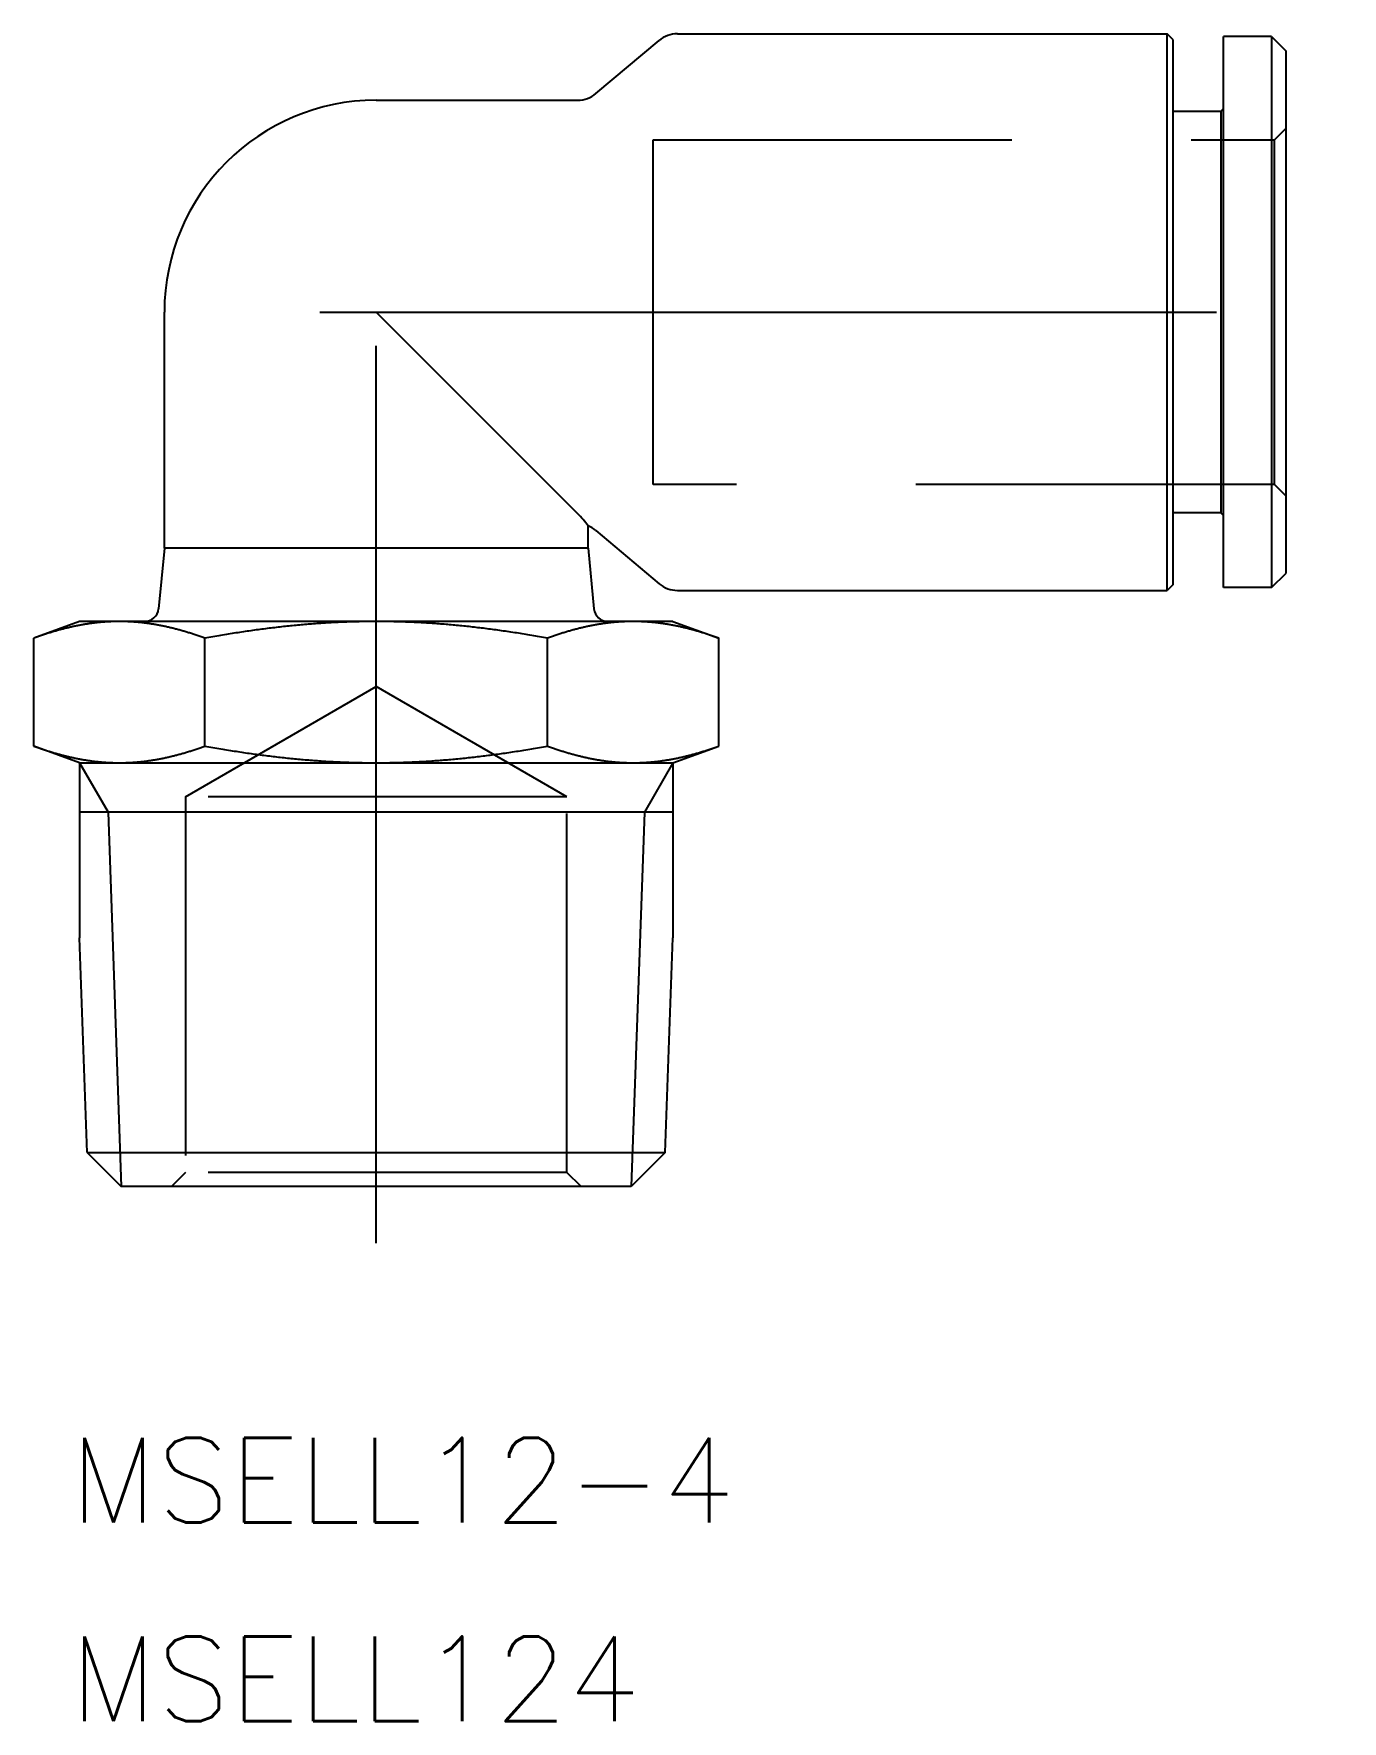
# Model space of a CAD drawing. Extents: x -12.1 to 86.4, y -18.9 to 42.8.
# Drawn here: x -12.1 to 34.2, y -18.9 to 40.8 of the extents above; entities that cross this region are included whole.
import ezdxf

# ---------------------------------------------------------------- set-up
doc = ezdxf.new("R2010")
doc.units = 0
doc.linetypes.add('CENTER', pattern=[50.8, 31.75, -6.35, 6.35, -6.35])
doc.linetypes.add('DASHED', pattern=[19.05, 12.7, -6.35])
doc.layers.get('0').update_dxf_attribs({"linetype": 'CONTINUOUS'})
doc.layers.add('CENTER', color=1, linetype='CENTER')
doc.styles.get("Standard").update_dxf_attribs({"font": 'txt.shx', "height": 3, "bigfont": 'bigfont.shx'})

msp = doc.modelspace()

# ---------------------------------------------------------------- linework, layer by layer
at = {"color": 7, "linetype": 'CONTINUOUS'}
for p, q in [((10.66403, 40.8), (28, 40.8)), ((28, 21.1), (28, 40.8)), ((28.2, 40.6), (28, 40.8)), ((30, 21.2), (30, 40.7)), ((31.7, 40.7), (30, 40.7)), ((31.7, 40.7), (31.7, 21.2)), ((31.7, 40.7), (32.2, 40.2)), ((7.77884, 38.68403), (10.02116, 40.56597)), ((28.2, 40.6), (28.2, 21.3)), ((32.2, 40.2), (32.2, 21.7)), ((0, 38.45), (7.13597, 38.45)), ((29.9, 38.05), (28.2, 38.05)), ((29.9, 38.05), (30, 38.15)), ((29.9, 38.05), (29.9, 23.85)), ((-7.5, 22.6), (-7.5, 30.95)), ((7.13597, 23.81403), (0, 30.95)), ((7.5, 22.6), (7.5, 23.38139)), ((29.9, 23.85), (28.2, 23.85)), ((29.9, 23.85), (30, 23.75)), ((7.77884, 23.21597), (10.02116, 21.33403)), ((-7.5, 22.6), (-7.70652, 20.45214)), ((7.5, 22.6), (-7.5, 22.6)), ((7.5, 22.6), (7.70652, 20.45214)), ((31.7, 21.2), (32.2, 21.7)), ((10.66403, 21.1), (28, 21.1)), ((28.2, 21.3), (28, 21.1)), ((31.7, 21.2), (30, 21.2)), ((-10.5, 20), (-12.12436, 19.40878)), ((10.5, 20), (-10.5, 20)), ((10.5, 20), (12.12436, 19.40878)), ((-12.12436, 15.59122), (-12.12436, 19.40878)), ((-6.06218, 15.59122), (-6.06218, 19.40878)), ((6.06218, 15.59122), (6.06218, 19.40878)), ((12.12436, 15.59122), (12.12436, 19.40878)), ((-10.5, 15), (-12.12436, 15.59122)), ((10.5, 15), (12.12436, 15.59122)), ((-10.5, 15), (10.5, 15)), ((-10.5, 15), (-10.5, 8.80432)), ((10.5, 15), (10.5, 8.80432)), ((10.5, 13.25665), (-10.5, 13.25665)), ((-10.23459, 1.20406), (-10.5, 8.80432)), ((10.23459, 1.20406), (10.5, 8.80432)), ((-10.2346, 1.20406), (-9.03055, 0)), ((-10.23459, 1.20406), (10.23459, 1.20406)), ((10.2346, 1.20406), (9.03055, 0)), ((9.03055, 0), (-9.03055, 0))]:
    msp.add_line(p, q, dxfattribs=at)
at = {"color": 3, "linetype": 'DASHED'}
for p, q in [((9.8, 37.05), (31.8, 37.05)), ((9.8, 24.85), (9.8, 37.05)), ((31.8, 37.05), (32.2, 37.45)), ((31.8, 24.85), (31.8, 37.05)), ((31.8, 24.85), (9.8, 24.85)), ((32.2, 24.45), (31.8, 24.85)), ((-6.75, 13.8), (0, 17.69711)), ((6.75, 13.8), (0, 17.69711)), ((6.75, 13.8), (-6.75, 13.8)), ((-6.75, 13.8), (-6.75, 0.5)), ((6.75, 0.5), (6.75, 13.8)), ((-6.75, 0.5), (-7.25, 0)), ((6.75, 0.5), (-6.75, 0.5)), ((7.25, 0), (6.75, 0.5))]:
    msp.add_line(p, q, dxfattribs=at)
at = {"color": 3, "linetype": 'CONTINUOUS'}
for p, q in [((-10.5, 15), (-9.49348, 13.25665)), ((10.5, 15), (9.49348, 13.25665)), ((-9.49348, 13.25665), (-9.03055, 0)), ((9.49348, 13.25665), (9.03055, 0))]:
    msp.add_line(p, q, dxfattribs=at)
at = {"color": 7}
for points in [[(-9.09327, 20, 0), (-9.12439, 19.9999, 0), (-9.15548, 19.9997, 0), (-9.18654, 19.9994, 0), (-9.21757, 19.9989, 0), (-9.24858, 19.9983, 0), (-9.27956, 19.9976, 0), (-9.31051, 19.9967, 0), (-9.34145, 19.9957, 0), (-9.37236, 19.9946, 0), (-9.40326, 19.9933, 0), (-9.43413, 19.992, 0), (-9.46499, 19.9904, 0), (-9.49584, 19.9888, 0), (-9.52668, 19.987, 0), (-9.5575, 19.9851, 0), (-9.58832, 19.983, 0), (-9.61912, 19.9809, 0), (-9.64992, 19.9786, 0), (-9.68072, 19.9761, 0), (-9.71151, 19.9736, 0), (-9.7423, 19.9709, 0), (-9.7731, 19.9681, 0), (-9.80389, 19.9651, 0), (-9.83469, 19.9621, 0), (-9.86549, 19.9589, 0), (-9.89629, 19.9556, 0), (-9.92711, 19.9521, 0), (-9.95793, 19.9485, 0), (-9.98877, 19.9448, 0), (-10.0196, 19.941, 0), (-10.0505, 19.937, 0), (-10.0814, 19.9329, 0), (-10.1122, 19.9287, 0), (-10.1432, 19.9243, 0), (-10.1741, 19.9199, 0), (-10.205, 19.9152, 0), (-10.236, 19.9105, 0), (-10.267, 19.9057, 0), (-10.298, 19.9007, 0), (-10.3291, 19.8955, 0), (-10.3602, 19.8903, 0), (-10.3913, 19.8849, 0), (-10.4224, 19.8794, 0), (-10.4536, 19.8738, 0), (-10.4848, 19.868, 0), (-10.5161, 19.8621, 0), (-10.5474, 19.8561, 0), (-10.5787, 19.85, 0), (-10.61, 19.8437, 0), (-10.6415, 19.8373, 0), (-10.6729, 19.8308, 0), (-10.7044, 19.8241, 0), (-10.736, 19.8173, 0), (-10.7675, 19.8104, 0), (-10.7992, 19.8033, 0), (-10.8309, 19.7961, 0), (-10.8626, 19.7888, 0), (-10.8944, 19.7813, 0), (-10.9263, 19.7738, 0), (-10.9582, 19.766, 0), (-10.9902, 19.7582, 0), (-11.0222, 19.7502, 0), (-11.0543, 19.7421, 0), (-11.0865, 19.7338, 0), (-11.1187, 19.7254, 0), (-11.151, 19.7169, 0), (-11.1834, 19.7083, 0), (-11.2158, 19.6995, 0), (-11.2483, 19.6905, 0), (-11.2809, 19.6815, 0), (-11.3136, 19.6723, 0), (-11.3463, 19.6629, 0), (-11.3791, 19.6535, 0), (-11.412, 19.6438, 0), (-11.445, 19.6341, 0), (-11.478, 19.6242, 0), (-11.5112, 19.6142, 0), (-11.5444, 19.604, 0), (-11.5777, 19.5937, 0), (-11.6112, 19.5832, 0), (-11.6447, 19.5726, 0), (-11.6783, 19.5619, 0), (-11.7119, 19.551, 0), (-11.7457, 19.5399, 0), (-11.7796, 19.5288, 0), (-11.8136, 19.5174, 0), (-11.8477, 19.506, 0), (-11.8819, 19.4943, 0), (-11.9162, 19.4826, 0), (-11.9506, 19.4706, 0), (-11.9851, 19.4586, 0), (-12.0198, 19.4464, 0), (-12.0545, 19.434, 0), (-12.0894, 19.4215, 0), (-12.1244, 19.4088, 0)], [(-6.06218, 19.4088, 0), (-6.09716, 19.4215, 0), (-6.13202, 19.434, 0), (-6.16677, 19.4464, 0), (-6.2014, 19.4586, 0), (-6.23592, 19.4706, 0), (-6.27033, 19.4826, 0), (-6.30463, 19.4943, 0), (-6.33883, 19.506, 0), (-6.37292, 19.5174, 0), (-6.40691, 19.5288, 0), (-6.4408, 19.5399, 0), (-6.47459, 19.551, 0), (-6.50828, 19.5619, 0), (-6.54188, 19.5726, 0), (-6.57538, 19.5832, 0), (-6.60879, 19.5937, 0), (-6.64211, 19.604, 0), (-6.67534, 19.6142, 0), (-6.70848, 19.6242, 0), (-6.74154, 19.6341, 0), (-6.77452, 19.6438, 0), (-6.80741, 19.6535, 0), (-6.84022, 19.6629, 0), (-6.87296, 19.6723, 0), (-6.90562, 19.6815, 0), (-6.9382, 19.6905, 0), (-6.97071, 19.6995, 0), (-7.00314, 19.7083, 0), (-7.03551, 19.7169, 0), (-7.06781, 19.7254, 0), (-7.10004, 19.7338, 0), (-7.1322, 19.7421, 0), (-7.1643, 19.7502, 0), (-7.19634, 19.7582, 0), (-7.22832, 19.766, 0), (-7.26024, 19.7738, 0), (-7.29209, 19.7813, 0), (-7.3239, 19.7888, 0), (-7.35565, 19.7961, 0), (-7.38734, 19.8033, 0), (-7.41899, 19.8104, 0), (-7.45058, 19.8173, 0), (-7.48213, 19.8241, 0), (-7.51362, 19.8308, 0), (-7.54508, 19.8373, 0), (-7.57649, 19.8437, 0), (-7.60785, 19.85, 0), (-7.63918, 19.8561, 0), (-7.67046, 19.8621, 0), (-7.70171, 19.868, 0), (-7.73292, 19.8738, 0), (-7.7641, 19.8794, 0), (-7.79525, 19.8849, 0), (-7.82636, 19.8903, 0), (-7.85744, 19.8955, 0), (-7.88849, 19.9007, 0), (-7.91952, 19.9057, 0), (-7.95052, 19.9105, 0), (-7.98149, 19.9152, 0), (-8.01244, 19.9199, 0), (-8.04338, 19.9243, 0), (-8.07429, 19.9287, 0), (-8.10518, 19.9329, 0), (-8.13606, 19.937, 0), (-8.16692, 19.941, 0), (-8.19776, 19.9448, 0), (-8.2286, 19.9485, 0), (-8.25942, 19.9521, 0), (-8.29024, 19.9556, 0), (-8.32105, 19.9589, 0), (-8.35185, 19.9621, 0), (-8.38264, 19.9651, 0), (-8.41344, 19.9681, 0), (-8.44423, 19.9709, 0), (-8.47502, 19.9736, 0), (-8.50581, 19.9761, 0), (-8.53661, 19.9786, 0), (-8.56741, 19.9809, 0), (-8.59822, 19.983, 0), (-8.62903, 19.9851, 0), (-8.65986, 19.987, 0), (-8.69069, 19.9888, 0), (-8.72154, 19.9904, 0), (-8.7524, 19.992, 0), (-8.78328, 19.9933, 0), (-8.81417, 19.9946, 0), (-8.84509, 19.9957, 0), (-8.87602, 19.9967, 0), (-8.90698, 19.9976, 0), (-8.93796, 19.9983, 0), (-8.96896, 19.9989, 0), (-8.99999, 19.9994, 0), (-9.03105, 19.9997, 0), (-9.06214, 19.9999, 0), (-9.09327, 20, 0)], [(0, 20, 0), (-0.06225, 19.9999, 0), (-0.12443, 19.9997, 0), (-0.18655, 19.9994, 0), (-0.24861, 19.9989, 0), (-0.31062, 19.9983, 0), (-0.37258, 19.9976, 0), (-0.43449, 19.9967, 0), (-0.49636, 19.9957, 0), (-0.55819, 19.9946, 0), (-0.61998, 19.9933, 0), (-0.68173, 19.992, 0), (-0.74345, 19.9904, 0), (-0.80515, 19.9888, 0), (-0.86682, 19.987, 0), (-0.92847, 19.9851, 0), (-0.9901, 19.983, 0), (-1.05171, 19.9809, 0), (-1.11331, 19.9786, 0), (-1.17491, 19.9761, 0), (-1.23649, 19.9736, 0), (-1.29808, 19.9709, 0), (-1.35966, 19.9681, 0), (-1.42125, 19.9651, 0), (-1.48284, 19.9621, 0), (-1.54444, 19.9589, 0), (-1.60606, 19.9556, 0), (-1.66769, 19.9521, 0), (-1.72933, 19.9485, 0), (-1.791, 19.9448, 0), (-1.8527, 19.941, 0), (-1.91442, 19.937, 0), (-1.97617, 19.9329, 0), (-2.03796, 19.9287, 0), (-2.09978, 19.9243, 0), (-2.16164, 19.9199, 0), (-2.22355, 19.9152, 0), (-2.2855, 19.9105, 0), (-2.3475, 19.9057, 0), (-2.40955, 19.9007, 0), (-2.47166, 19.8955, 0), (-2.53382, 19.8903, 0), (-2.59604, 19.8849, 0), (-2.65833, 19.8794, 0), (-2.72068, 19.8738, 0), (-2.78311, 19.868, 0), (-2.8456, 19.8621, 0), (-2.90818, 19.8561, 0), (-2.97083, 19.85, 0), (-3.03356, 19.8437, 0), (-3.09638, 19.8373, 0), (-3.15929, 19.8308, 0), (-3.22228, 19.8241, 0), (-3.28537, 19.8173, 0), (-3.34856, 19.8104, 0), (-3.41185, 19.8033, 0), (-3.47524, 19.7961, 0), (-3.53874, 19.7888, 0), (-3.60234, 19.7813, 0), (-3.66606, 19.7738, 0), (-3.7299, 19.766, 0), (-3.79385, 19.7582, 0), (-3.85793, 19.7502, 0), (-3.92213, 19.7421, 0), (-3.98646, 19.7338, 0), (-4.05092, 19.7254, 0), (-4.11551, 19.7169, 0), (-4.18024, 19.7083, 0), (-4.24512, 19.6995, 0), (-4.31013, 19.6905, 0), (-4.3753, 19.6815, 0), (-4.44061, 19.6723, 0), (-4.50608, 19.6629, 0), (-4.57171, 19.6535, 0), (-4.6375, 19.6438, 0), (-4.70345, 19.6341, 0), (-4.76957, 19.6242, 0), (-4.83586, 19.6142, 0), (-4.90232, 19.604, 0), (-4.96896, 19.5937, 0), (-5.03578, 19.5832, 0), (-5.10278, 19.5726, 0), (-5.16998, 19.5619, 0), (-5.23736, 19.551, 0), (-5.30494, 19.5399, 0), (-5.37271, 19.5288, 0), (-5.44069, 19.5174, 0), (-5.50888, 19.506, 0), (-5.57727, 19.4943, 0), (-5.64587, 19.4826, 0), (-5.7147, 19.4706, 0), (-5.78374, 19.4586, 0), (-5.853, 19.4464, 0), (-5.9225, 19.434, 0), (-5.99222, 19.4215, 0), (-6.06218, 19.4088, 0)], [(6.06218, 19.4088, 0), (5.99222, 19.4215, 0), (5.9225, 19.434, 0), (5.853, 19.4464, 0), (5.78374, 19.4586, 0), (5.7147, 19.4706, 0), (5.64587, 19.4826, 0), (5.57727, 19.4943, 0), (5.50888, 19.506, 0), (5.44069, 19.5174, 0), (5.37271, 19.5288, 0), (5.30494, 19.5399, 0), (5.23736, 19.551, 0), (5.16998, 19.5619, 0), (5.10278, 19.5726, 0), (5.03578, 19.5832, 0), (4.96896, 19.5937, 0), (4.90232, 19.604, 0), (4.83586, 19.6142, 0), (4.76957, 19.6242, 0), (4.70345, 19.6341, 0), (4.6375, 19.6438, 0), (4.57171, 19.6535, 0), (4.50608, 19.6629, 0), (4.44061, 19.6723, 0), (4.3753, 19.6815, 0), (4.31013, 19.6905, 0), (4.24512, 19.6995, 0), (4.18024, 19.7083, 0), (4.11551, 19.7169, 0), (4.05092, 19.7254, 0), (3.98646, 19.7338, 0), (3.92213, 19.7421, 0), (3.85793, 19.7502, 0), (3.79385, 19.7582, 0), (3.7299, 19.766, 0), (3.66606, 19.7738, 0), (3.60234, 19.7813, 0), (3.53874, 19.7888, 0), (3.47524, 19.7961, 0), (3.41185, 19.8033, 0), (3.34856, 19.8104, 0), (3.28537, 19.8173, 0), (3.22228, 19.8241, 0), (3.15929, 19.8308, 0), (3.09638, 19.8373, 0), (3.03356, 19.8437, 0), (2.97083, 19.85, 0), (2.90818, 19.8561, 0), (2.8456, 19.8621, 0), (2.78311, 19.868, 0), (2.72068, 19.8738, 0), (2.65833, 19.8794, 0), (2.59604, 19.8849, 0), (2.53382, 19.8903, 0), (2.47166, 19.8955, 0), (2.40955, 19.9007, 0), (2.3475, 19.9057, 0), (2.2855, 19.9105, 0), (2.22355, 19.9152, 0), (2.16164, 19.9199, 0), (2.09978, 19.9243, 0), (2.03796, 19.9287, 0), (1.97617, 19.9329, 0), (1.91442, 19.937, 0), (1.8527, 19.941, 0), (1.791, 19.9448, 0), (1.72933, 19.9485, 0), (1.66769, 19.9521, 0), (1.60606, 19.9556, 0), (1.54444, 19.9589, 0), (1.48284, 19.9621, 0), (1.42125, 19.9651, 0), (1.35966, 19.9681, 0), (1.29808, 19.9709, 0), (1.23649, 19.9736, 0), (1.17491, 19.9761, 0), (1.11331, 19.9786, 0), (1.05171, 19.9809, 0), (0.9901, 19.983, 0), (0.92847, 19.9851, 0), (0.86682, 19.987, 0), (0.80515, 19.9888, 0), (0.74345, 19.9904, 0), (0.68173, 19.992, 0), (0.61998, 19.9933, 0), (0.55819, 19.9946, 0), (0.49636, 19.9957, 0), (0.43449, 19.9967, 0), (0.37258, 19.9976, 0), (0.31062, 19.9983, 0), (0.24861, 19.9989, 0), (0.18655, 19.9994, 0), (0.12443, 19.9997, 0), (0.06225, 19.9999, 0), (0, 20, 0)], [(9.09327, 20, 0), (9.06214, 19.9999, 0), (9.03105, 19.9997, 0), (8.99999, 19.9994, 0), (8.96896, 19.9989, 0), (8.93796, 19.9983, 0), (8.90698, 19.9976, 0), (8.87602, 19.9967, 0), (8.84509, 19.9957, 0), (8.81417, 19.9946, 0), (8.78328, 19.9933, 0), (8.7524, 19.992, 0), (8.72154, 19.9904, 0), (8.69069, 19.9888, 0), (8.65986, 19.987, 0), (8.62903, 19.9851, 0), (8.59822, 19.983, 0), (8.56741, 19.9809, 0), (8.53661, 19.9786, 0), (8.50581, 19.9761, 0), (8.47502, 19.9736, 0), (8.44423, 19.9709, 0), (8.41344, 19.9681, 0), (8.38264, 19.9651, 0), (8.35185, 19.9621, 0), (8.32105, 19.9589, 0), (8.29024, 19.9556, 0), (8.25942, 19.9521, 0), (8.2286, 19.9485, 0), (8.19776, 19.9448, 0), (8.16692, 19.941, 0), (8.13606, 19.937, 0), (8.10518, 19.9329, 0), (8.07429, 19.9287, 0), (8.04338, 19.9243, 0), (8.01244, 19.9199, 0), (7.98149, 19.9152, 0), (7.95052, 19.9105, 0), (7.91952, 19.9057, 0), (7.88849, 19.9007, 0), (7.85744, 19.8955, 0), (7.82636, 19.8903, 0), (7.79525, 19.8849, 0), (7.7641, 19.8794, 0), (7.73292, 19.8738, 0), (7.70171, 19.868, 0), (7.67046, 19.8621, 0), (7.63918, 19.8561, 0), (7.60785, 19.85, 0), (7.57649, 19.8437, 0), (7.54508, 19.8373, 0), (7.51362, 19.8308, 0), (7.48213, 19.8241, 0), (7.45058, 19.8173, 0), (7.41899, 19.8104, 0), (7.38734, 19.8033, 0), (7.35565, 19.7961, 0), (7.3239, 19.7888, 0), (7.29209, 19.7813, 0), (7.26024, 19.7738, 0), (7.22832, 19.766, 0), (7.19634, 19.7582, 0), (7.1643, 19.7502, 0), (7.1322, 19.7421, 0), (7.10004, 19.7338, 0), (7.06781, 19.7254, 0), (7.03551, 19.7169, 0), (7.00314, 19.7083, 0), (6.97071, 19.6995, 0), (6.9382, 19.6905, 0), (6.90562, 19.6815, 0), (6.87296, 19.6723, 0), (6.84022, 19.6629, 0), (6.80741, 19.6535, 0), (6.77452, 19.6438, 0), (6.74154, 19.6341, 0), (6.70848, 19.6242, 0), (6.67534, 19.6142, 0), (6.64211, 19.604, 0), (6.60879, 19.5937, 0), (6.57538, 19.5832, 0), (6.54188, 19.5726, 0), (6.50828, 19.5619, 0), (6.47459, 19.551, 0), (6.4408, 19.5399, 0), (6.40691, 19.5288, 0), (6.37292, 19.5174, 0), (6.33883, 19.506, 0), (6.30463, 19.4943, 0), (6.27033, 19.4826, 0), (6.23592, 19.4706, 0), (6.2014, 19.4586, 0), (6.16677, 19.4464, 0), (6.13202, 19.434, 0), (6.09716, 19.4215, 0), (6.06218, 19.4088, 0)], [(12.1244, 19.4088, 0), (12.0894, 19.4215, 0), (12.0545, 19.434, 0), (12.0198, 19.4464, 0), (11.9851, 19.4586, 0), (11.9506, 19.4706, 0), (11.9162, 19.4826, 0), (11.8819, 19.4943, 0), (11.8477, 19.506, 0), (11.8136, 19.5174, 0), (11.7796, 19.5288, 0), (11.7457, 19.5399, 0), (11.7119, 19.551, 0), (11.6783, 19.5619, 0), (11.6447, 19.5726, 0), (11.6112, 19.5832, 0), (11.5777, 19.5937, 0), (11.5444, 19.604, 0), (11.5112, 19.6142, 0), (11.478, 19.6242, 0), (11.445, 19.6341, 0), (11.412, 19.6438, 0), (11.3791, 19.6535, 0), (11.3463, 19.6629, 0), (11.3136, 19.6723, 0), (11.2809, 19.6815, 0), (11.2483, 19.6905, 0), (11.2158, 19.6995, 0), (11.1834, 19.7083, 0), (11.151, 19.7169, 0), (11.1187, 19.7254, 0), (11.0865, 19.7338, 0), (11.0543, 19.7421, 0), (11.0222, 19.7502, 0), (10.9902, 19.7582, 0), (10.9582, 19.766, 0), (10.9263, 19.7738, 0), (10.8944, 19.7813, 0), (10.8626, 19.7888, 0), (10.8309, 19.7961, 0), (10.7992, 19.8033, 0), (10.7675, 19.8104, 0), (10.736, 19.8173, 0), (10.7044, 19.8241, 0), (10.6729, 19.8308, 0), (10.6415, 19.8373, 0), (10.61, 19.8437, 0), (10.5787, 19.85, 0), (10.5474, 19.8561, 0), (10.5161, 19.8621, 0), (10.4848, 19.868, 0), (10.4536, 19.8738, 0), (10.4224, 19.8794, 0), (10.3913, 19.8849, 0), (10.3602, 19.8903, 0), (10.3291, 19.8955, 0), (10.298, 19.9007, 0), (10.267, 19.9057, 0), (10.236, 19.9105, 0), (10.205, 19.9152, 0), (10.1741, 19.9199, 0), (10.1432, 19.9243, 0), (10.1122, 19.9287, 0), (10.0814, 19.9329, 0), (10.0505, 19.937, 0), (10.0196, 19.941, 0), (9.98877, 19.9448, 0), (9.95793, 19.9485, 0), (9.92711, 19.9521, 0), (9.89629, 19.9556, 0), (9.86549, 19.9589, 0), (9.83469, 19.9621, 0), (9.80389, 19.9651, 0), (9.7731, 19.9681, 0), (9.7423, 19.9709, 0), (9.71151, 19.9736, 0), (9.68072, 19.9761, 0), (9.64992, 19.9786, 0), (9.61912, 19.9809, 0), (9.58832, 19.983, 0), (9.5575, 19.9851, 0), (9.52668, 19.987, 0), (9.49584, 19.9888, 0), (9.46499, 19.9904, 0), (9.43413, 19.992, 0), (9.40326, 19.9933, 0), (9.37236, 19.9946, 0), (9.34145, 19.9957, 0), (9.31051, 19.9967, 0), (9.27956, 19.9976, 0), (9.24858, 19.9983, 0), (9.21757, 19.9989, 0), (9.18654, 19.9994, 0), (9.15548, 19.9997, 0), (9.12439, 19.9999, 0), (9.09327, 20, 0)], [(-12.1244, 15.5912, 0), (-12.0891, 15.5784, 0), (-12.0539, 15.5658, 0), (-12.0189, 15.5533, 0), (-11.9839, 15.541, 0), (-11.9491, 15.5288, 0), (-11.9145, 15.5168, 0), (-11.8799, 15.505, 0), (-11.8455, 15.4933, 0), (-11.8111, 15.4817, 0), (-11.7769, 15.4703, 0), (-11.7428, 15.4591, 0), (-11.7088, 15.448, 0), (-11.6749, 15.4371, 0), (-11.6411, 15.4263, 0), (-11.6074, 15.4156, 0), (-11.5738, 15.4051, 0), (-11.5403, 15.3947, 0), (-11.5069, 15.3845, 0), (-11.4735, 15.3744, 0), (-11.4403, 15.3645, 0), (-11.4072, 15.3547, 0), (-11.3741, 15.3451, 0), (-11.3412, 15.3356, 0), (-11.3083, 15.3262, 0), (-11.2755, 15.317, 0), (-11.2428, 15.3079, 0), (-11.2102, 15.299, 0), (-11.1777, 15.2902, 0), (-11.1452, 15.2815, 0), (-11.1128, 15.273, 0), (-11.0805, 15.2646, 0), (-11.0482, 15.2564, 0), (-11.016, 15.2482, 0), (-10.9839, 15.2403, 0), (-10.9519, 15.2324, 0), (-10.9199, 15.2247, 0), (-10.888, 15.2171, 0), (-10.8562, 15.2097, 0), (-10.8244, 15.2024, 0), (-10.7926, 15.1952, 0), (-10.761, 15.1882, 0), (-10.7293, 15.1813, 0), (-10.6978, 15.1745, 0), (-10.6663, 15.1679, 0), (-10.6348, 15.1613, 0), (-10.6034, 15.155, 0), (-10.572, 15.1487, 0), (-10.5407, 15.1426, 0), (-10.5094, 15.1366, 0), (-10.4782, 15.1307, 0), (-10.447, 15.125, 0), (-10.4159, 15.1194, 0), (-10.3848, 15.1139, 0), (-10.3537, 15.1086, 0), (-10.3227, 15.1034, 0), (-10.2917, 15.0983, 0), (-10.2607, 15.0933, 0), (-10.2298, 15.0885, 0), (-10.1989, 15.0838, 0), (-10.168, 15.0793, 0), (-10.1371, 15.0748, 0), (-10.1063, 15.0705, 0), (-10.0755, 15.0663, 0), (-10.0447, 15.0623, 0), (-10.014, 15.0583, 0), (-9.98322, 15.0545, 0), (-9.9525, 15.0508, 0), (-9.92179, 15.0473, 0), (-9.8911, 15.0439, 0), (-9.86042, 15.0406, 0), (-9.82976, 15.0374, 0), (-9.7991, 15.0344, 0), (-9.76845, 15.0315, 0), (-9.73781, 15.0287, 0), (-9.70718, 15.026, 0), (-9.67655, 15.0235, 0), (-9.64592, 15.0211, 0), (-9.61529, 15.0188, 0), (-9.58466, 15.0167, 0), (-9.55403, 15.0147, 0), (-9.5234, 15.0128, 0), (-9.49276, 15.011, 0), (-9.46211, 15.0094, 0), (-9.43146, 15.0079, 0), (-9.40079, 15.0066, 0), (-9.37012, 15.0053, 0), (-9.33943, 15.0042, 0), (-9.30873, 15.0032, 0), (-9.27801, 15.0024, 0), (-9.24727, 15.0016, 0), (-9.21652, 15.0011, 0), (-9.18574, 15.0006, 0), (-9.15494, 15.0003, 0), (-9.12412, 15.0001, 0), (-9.09327, 15, 0)], [(-9.09327, 15, 0), (-9.06242, 15.0001, 0), (-9.03159, 15.0003, 0), (-9.0008, 15.0006, 0), (-8.97002, 15.0011, 0), (-8.93926, 15.0016, 0), (-8.90853, 15.0024, 0), (-8.87781, 15.0032, 0), (-8.8471, 15.0042, 0), (-8.81642, 15.0053, 0), (-8.78574, 15.0066, 0), (-8.75508, 15.0079, 0), (-8.72442, 15.0094, 0), (-8.69378, 15.011, 0), (-8.66314, 15.0128, 0), (-8.6325, 15.0147, 0), (-8.60187, 15.0167, 0), (-8.57124, 15.0188, 0), (-8.54062, 15.0211, 0), (-8.50999, 15.0235, 0), (-8.47936, 15.026, 0), (-8.44872, 15.0287, 0), (-8.41808, 15.0315, 0), (-8.38743, 15.0344, 0), (-8.35678, 15.0374, 0), (-8.32611, 15.0406, 0), (-8.29543, 15.0439, 0), (-8.26474, 15.0473, 0), (-8.23403, 15.0508, 0), (-8.20331, 15.0545, 0), (-8.17257, 15.0583, 0), (-8.14181, 15.0623, 0), (-8.11103, 15.0663, 0), (-8.08023, 15.0705, 0), (-8.0494, 15.0748, 0), (-8.01855, 15.0793, 0), (-7.98768, 15.0838, 0), (-7.95677, 15.0885, 0), (-7.92583, 15.0933, 0), (-7.89487, 15.0983, 0), (-7.86387, 15.1034, 0), (-7.83283, 15.1086, 0), (-7.80176, 15.1139, 0), (-7.77066, 15.1194, 0), (-7.73951, 15.125, 0), (-7.70832, 15.1307, 0), (-7.6771, 15.1366, 0), (-7.64582, 15.1426, 0), (-7.61451, 15.1487, 0), (-7.58315, 15.155, 0), (-7.55173, 15.1613, 0), (-7.52027, 15.1679, 0), (-7.48876, 15.1745, 0), (-7.4572, 15.1813, 0), (-7.42558, 15.1882, 0), (-7.3939, 15.1952, 0), (-7.36217, 15.2024, 0), (-7.33038, 15.2097, 0), (-7.29853, 15.2171, 0), (-7.26662, 15.2247, 0), (-7.23464, 15.2324, 0), (-7.2026, 15.2403, 0), (-7.17049, 15.2482, 0), (-7.13831, 15.2564, 0), (-7.10606, 15.2646, 0), (-7.07374, 15.273, 0), (-7.04134, 15.2815, 0), (-7.00888, 15.2902, 0), (-6.97633, 15.299, 0), (-6.94371, 15.3079, 0), (-6.911, 15.317, 0), (-6.87821, 15.3262, 0), (-6.84534, 15.3356, 0), (-6.81239, 15.3451, 0), (-6.77935, 15.3547, 0), (-6.74622, 15.3645, 0), (-6.71299, 15.3744, 0), (-6.67968, 15.3845, 0), (-6.64627, 15.3947, 0), (-6.61277, 15.4051, 0), (-6.57917, 15.4156, 0), (-6.54547, 15.4263, 0), (-6.51167, 15.4371, 0), (-6.47776, 15.448, 0), (-6.44375, 15.4591, 0), (-6.40963, 15.4703, 0), (-6.37541, 15.4817, 0), (-6.34107, 15.4933, 0), (-6.30663, 15.505, 0), (-6.27206, 15.5168, 0), (-6.23738, 15.5288, 0), (-6.20259, 15.541, 0), (-6.16767, 15.5533, 0), (-6.13263, 15.5658, 0), (-6.09747, 15.5784, 0), (-6.06218, 15.5912, 0)], [(-6.06218, 15.5912, 0), (-5.9916, 15.5784, 0), (-5.92127, 15.5658, 0), (-5.85119, 15.5533, 0), (-5.78136, 15.541, 0), (-5.71176, 15.5288, 0), (-5.64241, 15.5168, 0), (-5.57328, 15.505, 0), (-5.50439, 15.4933, 0), (-5.43572, 15.4817, 0), (-5.36727, 15.4703, 0), (-5.29903, 15.4591, 0), (-5.23101, 15.448, 0), (-5.1632, 15.4371, 0), (-5.0956, 15.4263, 0), (-5.0282, 15.4156, 0), (-4.961, 15.4051, 0), (-4.89399, 15.3947, 0), (-4.82717, 15.3845, 0), (-4.76055, 15.3744, 0), (-4.6941, 15.3645, 0), (-4.62784, 15.3547, 0), (-4.56176, 15.3451, 0), (-4.49584, 15.3356, 0), (-4.4301, 15.3262, 0), (-4.36453, 15.317, 0), (-4.29912, 15.3079, 0), (-4.23387, 15.299, 0), (-4.16878, 15.2902, 0), (-4.10384, 15.2815, 0), (-4.03906, 15.273, 0), (-3.97441, 15.2646, 0), (-3.90992, 15.2564, 0), (-3.84556, 15.2482, 0), (-3.78134, 15.2403, 0), (-3.71726, 15.2324, 0), (-3.6533, 15.2247, 0), (-3.58947, 15.2171, 0), (-3.52577, 15.2097, 0), (-3.46219, 15.2024, 0), (-3.39873, 15.1952, 0), (-3.33538, 15.1882, 0), (-3.27214, 15.1813, 0), (-3.20901, 15.1745, 0), (-3.14599, 15.1679, 0), (-3.08306, 15.1613, 0), (-3.02024, 15.155, 0), (-2.95752, 15.1487, 0), (-2.89488, 15.1426, 0), (-2.83234, 15.1366, 0), (-2.76988, 15.1307, 0), (-2.70751, 15.125, 0), (-2.64522, 15.1194, 0), (-2.58301, 15.1139, 0), (-2.52087, 15.1086, 0), (-2.4588, 15.1034, 0), (-2.3968, 15.0983, 0), (-2.33487, 15.0933, 0), (-2.27299, 15.0885, 0), (-2.21118, 15.0838, 0), (-2.14943, 15.0793, 0), (-2.08773, 15.0748, 0), (-2.02607, 15.0705, 0), (-1.96447, 15.0663, 0), (-1.90291, 15.0623, 0), (-1.84139, 15.0583, 0), (-1.77991, 15.0545, 0), (-1.71847, 15.0508, 0), (-1.65705, 15.0473, 0), (-1.59567, 15.0439, 0), (-1.53431, 15.0406, 0), (-1.47298, 15.0374, 0), (-1.41167, 15.0344, 0), (-1.35037, 15.0315, 0), (-1.28909, 15.0287, 0), (-1.22782, 15.026, 0), (-1.16656, 15.0235, 0), (-1.1053, 15.0211, 0), (-1.04404, 15.0188, 0), (-0.98279, 15.0167, 0), (-0.92153, 15.0147, 0), (-0.86026, 15.0128, 0), (-0.79898, 15.011, 0), (-0.73769, 15.0094, 0), (-0.67638, 15.0079, 0), (-0.61505, 15.0066, 0), (-0.5537, 15.0053, 0), (-0.49233, 15.0042, 0), (-0.43092, 15.0032, 0), (-0.36948, 15.0024, 0), (-0.30801, 15.0016, 0), (-0.2465, 15.0011, 0), (-0.18494, 15.0006, 0), (-0.12334, 15.0003, 0), (-0.0617, 15.0001, 0), (0, 15, 0)], [(0, 15, 0), (0.0617, 15.0001, 0), (0.12334, 15.0003, 0), (0.18494, 15.0006, 0), (0.2465, 15.0011, 0), (0.30801, 15.0016, 0), (0.36948, 15.0024, 0), (0.43092, 15.0032, 0), (0.49233, 15.0042, 0), (0.5537, 15.0053, 0), (0.61505, 15.0066, 0), (0.67638, 15.0079, 0), (0.73769, 15.0094, 0), (0.79898, 15.011, 0), (0.86026, 15.0128, 0), (0.92153, 15.0147, 0), (0.98279, 15.0167, 0), (1.04404, 15.0188, 0), (1.1053, 15.0211, 0), (1.16656, 15.0235, 0), (1.22782, 15.026, 0), (1.28909, 15.0287, 0), (1.35037, 15.0315, 0), (1.41167, 15.0344, 0), (1.47298, 15.0374, 0), (1.53431, 15.0406, 0), (1.59567, 15.0439, 0), (1.65705, 15.0473, 0), (1.71847, 15.0508, 0), (1.77991, 15.0545, 0), (1.84139, 15.0583, 0), (1.90291, 15.0623, 0), (1.96447, 15.0663, 0), (2.02607, 15.0705, 0), (2.08773, 15.0748, 0), (2.14943, 15.0793, 0), (2.21118, 15.0838, 0), (2.27299, 15.0885, 0), (2.33487, 15.0933, 0), (2.3968, 15.0983, 0), (2.4588, 15.1034, 0), (2.52087, 15.1086, 0), (2.58301, 15.1139, 0), (2.64522, 15.1194, 0), (2.70751, 15.125, 0), (2.76988, 15.1307, 0), (2.83234, 15.1366, 0), (2.89488, 15.1426, 0), (2.95752, 15.1487, 0), (3.02024, 15.155, 0), (3.08306, 15.1613, 0), (3.14599, 15.1679, 0), (3.20901, 15.1745, 0), (3.27214, 15.1813, 0), (3.33538, 15.1882, 0), (3.39873, 15.1952, 0), (3.46219, 15.2024, 0), (3.52577, 15.2097, 0), (3.58947, 15.2171, 0), (3.6533, 15.2247, 0), (3.71726, 15.2324, 0), (3.78134, 15.2403, 0), (3.84556, 15.2482, 0), (3.90992, 15.2564, 0), (3.97441, 15.2646, 0), (4.03906, 15.273, 0), (4.10384, 15.2815, 0), (4.16878, 15.2902, 0), (4.23387, 15.299, 0), (4.29912, 15.3079, 0), (4.36453, 15.317, 0), (4.4301, 15.3262, 0), (4.49584, 15.3356, 0), (4.56176, 15.3451, 0), (4.62784, 15.3547, 0), (4.6941, 15.3645, 0), (4.76055, 15.3744, 0), (4.82717, 15.3845, 0), (4.89399, 15.3947, 0), (4.961, 15.4051, 0), (5.0282, 15.4156, 0), (5.0956, 15.4263, 0), (5.1632, 15.4371, 0), (5.23101, 15.448, 0), (5.29903, 15.4591, 0), (5.36727, 15.4703, 0), (5.43572, 15.4817, 0), (5.50439, 15.4933, 0), (5.57328, 15.505, 0), (5.64241, 15.5168, 0), (5.71176, 15.5288, 0), (5.78136, 15.541, 0), (5.85119, 15.5533, 0), (5.92127, 15.5658, 0), (5.9916, 15.5784, 0), (6.06218, 15.5912, 0)], [(6.06218, 15.5912, 0), (6.09747, 15.5784, 0), (6.13263, 15.5658, 0), (6.16767, 15.5533, 0), (6.20259, 15.541, 0), (6.23738, 15.5288, 0), (6.27206, 15.5168, 0), (6.30663, 15.505, 0), (6.34107, 15.4933, 0), (6.37541, 15.4817, 0), (6.40963, 15.4703, 0), (6.44375, 15.4591, 0), (6.47776, 15.448, 0), (6.51167, 15.4371, 0), (6.54547, 15.4263, 0), (6.57917, 15.4156, 0), (6.61277, 15.4051, 0), (6.64627, 15.3947, 0), (6.67968, 15.3845, 0), (6.71299, 15.3744, 0), (6.74622, 15.3645, 0), (6.77935, 15.3547, 0), (6.81239, 15.3451, 0), (6.84534, 15.3356, 0), (6.87821, 15.3262, 0), (6.911, 15.317, 0), (6.94371, 15.3079, 0), (6.97633, 15.299, 0), (7.00888, 15.2902, 0), (7.04134, 15.2815, 0), (7.07374, 15.273, 0), (7.10606, 15.2646, 0), (7.13831, 15.2564, 0), (7.17049, 15.2482, 0), (7.2026, 15.2403, 0), (7.23464, 15.2324, 0), (7.26662, 15.2247, 0), (7.29853, 15.2171, 0), (7.33038, 15.2097, 0), (7.36217, 15.2024, 0), (7.3939, 15.1952, 0), (7.42558, 15.1882, 0), (7.4572, 15.1813, 0), (7.48876, 15.1745, 0), (7.52027, 15.1679, 0), (7.55173, 15.1613, 0), (7.58315, 15.155, 0), (7.61451, 15.1487, 0), (7.64582, 15.1426, 0), (7.6771, 15.1366, 0), (7.70832, 15.1307, 0), (7.73951, 15.125, 0), (7.77066, 15.1194, 0), (7.80176, 15.1139, 0), (7.83283, 15.1086, 0), (7.86387, 15.1034, 0), (7.89487, 15.0983, 0), (7.92583, 15.0933, 0), (7.95677, 15.0885, 0), (7.98768, 15.0838, 0), (8.01855, 15.0793, 0), (8.0494, 15.0748, 0), (8.08023, 15.0705, 0), (8.11103, 15.0663, 0), (8.14181, 15.0623, 0), (8.17257, 15.0583, 0), (8.20331, 15.0545, 0), (8.23403, 15.0508, 0), (8.26474, 15.0473, 0), (8.29543, 15.0439, 0), (8.32611, 15.0406, 0), (8.35678, 15.0374, 0), (8.38743, 15.0344, 0), (8.41808, 15.0315, 0), (8.44872, 15.0287, 0), (8.47936, 15.026, 0), (8.50999, 15.0235, 0), (8.54062, 15.0211, 0), (8.57124, 15.0188, 0), (8.60187, 15.0167, 0), (8.6325, 15.0147, 0), (8.66314, 15.0128, 0), (8.69378, 15.011, 0), (8.72442, 15.0094, 0), (8.75508, 15.0079, 0), (8.78574, 15.0066, 0), (8.81642, 15.0053, 0), (8.8471, 15.0042, 0), (8.87781, 15.0032, 0), (8.90853, 15.0024, 0), (8.93926, 15.0016, 0), (8.97002, 15.0011, 0), (9.0008, 15.0006, 0), (9.03159, 15.0003, 0), (9.06242, 15.0001, 0), (9.09327, 15, 0)], [(9.09327, 15, 0), (9.12412, 15.0001, 0), (9.15494, 15.0003, 0), (9.18574, 15.0006, 0), (9.21652, 15.0011, 0), (9.24727, 15.0016, 0), (9.27801, 15.0024, 0), (9.30873, 15.0032, 0), (9.33943, 15.0042, 0), (9.37012, 15.0053, 0), (9.40079, 15.0066, 0), (9.43146, 15.0079, 0), (9.46211, 15.0094, 0), (9.49276, 15.011, 0), (9.5234, 15.0128, 0), (9.55403, 15.0147, 0), (9.58466, 15.0167, 0), (9.61529, 15.0188, 0), (9.64592, 15.0211, 0), (9.67655, 15.0235, 0), (9.70718, 15.026, 0), (9.73781, 15.0287, 0), (9.76845, 15.0315, 0), (9.7991, 15.0344, 0), (9.82976, 15.0374, 0), (9.86042, 15.0406, 0), (9.8911, 15.0439, 0), (9.92179, 15.0473, 0), (9.9525, 15.0508, 0), (9.98322, 15.0545, 0), (10.014, 15.0583, 0), (10.0447, 15.0623, 0), (10.0755, 15.0663, 0), (10.1063, 15.0705, 0), (10.1371, 15.0748, 0), (10.168, 15.0793, 0), (10.1989, 15.0838, 0), (10.2298, 15.0885, 0), (10.2607, 15.0933, 0), (10.2917, 15.0983, 0), (10.3227, 15.1034, 0), (10.3537, 15.1086, 0), (10.3848, 15.1139, 0), (10.4159, 15.1194, 0), (10.447, 15.125, 0), (10.4782, 15.1307, 0), (10.5094, 15.1366, 0), (10.5407, 15.1426, 0), (10.572, 15.1487, 0), (10.6034, 15.155, 0), (10.6348, 15.1613, 0), (10.6663, 15.1679, 0), (10.6978, 15.1745, 0), (10.7293, 15.1813, 0), (10.761, 15.1882, 0), (10.7926, 15.1952, 0), (10.8244, 15.2024, 0), (10.8562, 15.2097, 0), (10.888, 15.2171, 0), (10.9199, 15.2247, 0), (10.9519, 15.2324, 0), (10.9839, 15.2403, 0), (11.016, 15.2482, 0), (11.0482, 15.2564, 0), (11.0805, 15.2646, 0), (11.1128, 15.273, 0), (11.1452, 15.2815, 0), (11.1777, 15.2902, 0), (11.2102, 15.299, 0), (11.2428, 15.3079, 0), (11.2755, 15.317, 0), (11.3083, 15.3262, 0), (11.3412, 15.3356, 0), (11.3741, 15.3451, 0), (11.4072, 15.3547, 0), (11.4403, 15.3645, 0), (11.4735, 15.3744, 0), (11.5069, 15.3845, 0), (11.5403, 15.3947, 0), (11.5738, 15.4051, 0), (11.6074, 15.4156, 0), (11.6411, 15.4263, 0), (11.6749, 15.4371, 0), (11.7088, 15.448, 0), (11.7428, 15.4591, 0), (11.7769, 15.4703, 0), (11.8111, 15.4817, 0), (11.8455, 15.4933, 0), (11.8799, 15.505, 0), (11.9145, 15.5168, 0), (11.9491, 15.5288, 0), (11.9839, 15.541, 0), (12.0189, 15.5533, 0), (12.0539, 15.5658, 0), (12.0891, 15.5784, 0), (12.1244, 15.5912, 0)]]:
    msp.add_polyline3d(points, dxfattribs=at)
at = {"color": 7, "linetype": 'CONTINUOUS'}
for centre, radius, start, end in [((10.66403, 39.8), 1, 90, 130.006256), ((0, 30.95), 7.5, 90, 180), ((7.13597, 39.45), 1, 270, 310.006256), ((4.46278, 21.19532), 3.74214, 35.744859, 44.4102772), ((7.13597, 22.45), 1, 49.993744, 68.6519737), ((10.66403, 22.1), 1, 229.993744, 270), ((-8.20423, 20.5), 0.5, 270, 354.5076754), ((8.20423, 20.5), 0.5, 185.4923246, 270)]:
    msp.add_arc(centre, radius, start, end, dxfattribs=at)
at = {"layer": 'CENTER', "color": 1, "linetype": 'CENTER'}
for p, q in [((0, -2), (0, 32.95)), ((-2, 30.95), (34.2, 30.95))]:
    msp.add_line(p, q, dxfattribs=at)

# ---------------------------------------------------------------- texts
at = {"color": 7, "linetype": 'CONTINUOUS'}
for s, p in [('MSELL12-4', (-10.84618, -11.88721)), ('MSELL124', (-10.84618, -18.92056))]:
    msp.add_text(s, height=3, dxfattribs=at).set_placement(p)

doc.saveas('drawing.dxf')
